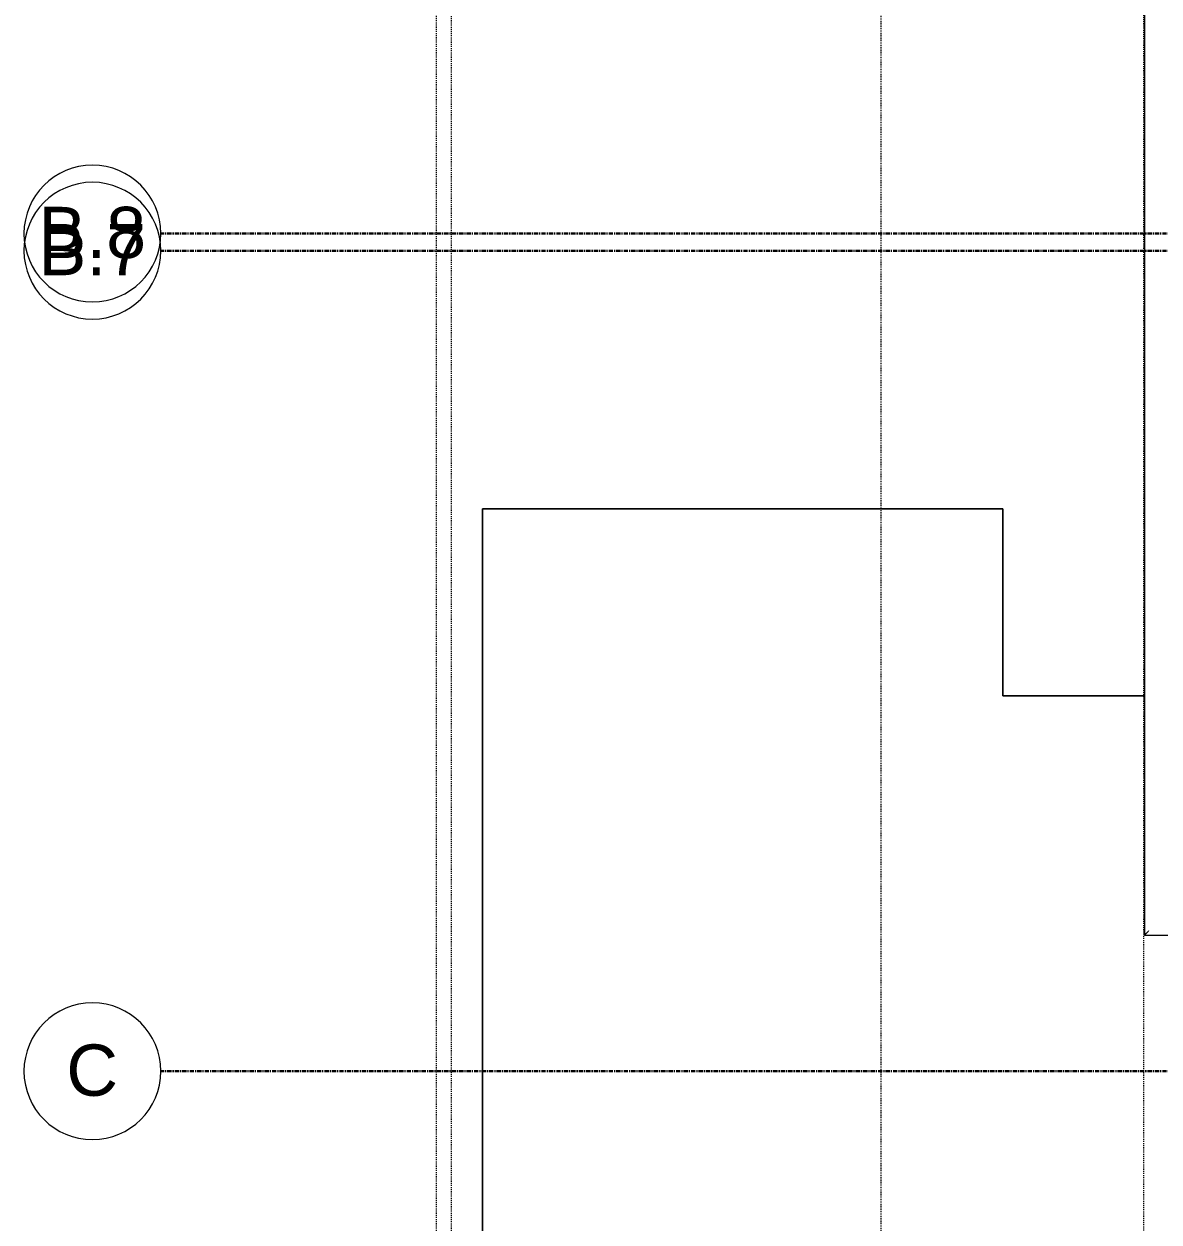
# Model space of a CAD drawing. Header units: inches. Extents: x -4058 to -1781, y 9814 to 12289.
# Drawn here: x -4057.8 to -3925, y 11169.5 to 11309.7 of the extents above; entities that cross this region are included whole.
import ezdxf

# ---------------------------------------------------------------- set-up
doc = ezdxf.new("R2010")
doc.units = ezdxf.units.IN
doc.header["$MEASUREMENT"] = 0
for name, pattern in [('Aligning Line 1_8_', [0.25, 0.125, -0.125]), ('Aligning Line 1_8__2_', [0.25, 0.125, -0.125]), ('Dash 3_32_', [0.1875, 0.09375, -0.09375]), ('Dash_2_', [0.25, 0.125, -0.125]), ('Grid Line 1_2_', [0.875, 0.5, -0.125, 0.125, -0.125]), ('Grid Line 1_2__2_', [0.875, 0.5, -0.125, 0.125, -0.125])]:
    doc.linetypes.add(name, pattern=pattern)
for name, color, linetype, lineweight in [('0-1', 7, 'Continuous', 5), ('0-2', 7, 'Continuous', 9), ('0-3', 165, 'Continuous', 5), ('A-DETL-1', 90, 'Dash 3_32_', 9), ('A-FLOR-HRAL-1', 7, 'Continuous', 9), ('C-TOPO', 7, 'Continuous', 9), ('G-ANNO-SYMB', 111, 'Aligning Line 1_8_', 9), ('G-ANNO-SYMB-2', 147, 'Aligning Line 1_8__2_', 9), ('G-ANNO-SYMB-4', 111, 'Dash_2_', 9), ('S-GRID-1', 1, 'Grid Line 1_2_', 9), ('S-GRID-2', 1, 'Grid Line 1_2__2_', 30), ('S-GRID-IDEN', 1, 'Continuous', 9), ('S-GRID-IDEN-1', 147, 'Continuous', 9)]:
    doc.layers.add(name, color=color, linetype=linetype, lineweight=lineweight)
doc.styles.add('Arial', font='arial.ttf', dxfattribs={"height": 6})

# ---------------------------------------------------------------- blocks, each defined once
blk = doc.blocks.new('Railing - Railing-3290136-UNIT PLANS - 2ND FLOOR')
at = {"layer": 'A-FLOR-HRAL-1'}
for p, q in [((-3926.72, 11433.75), (-3926.72, 11203.13)), ((-3926.72, 11203.13), (-3897.33, 11203.13))]:
    blk.add_line(p, q, dxfattribs=at)
blk.add_open_spline([(-3926.25, 11203.6), (-3926.29, 11203.56), (-3926.35, 11203.5), (-3926.43, 11203.42), (-3926.48, 11203.37), (-3926.51, 11203.34), (-3926.55, 11203.3), (-3926.58, 11203.27), (-3926.61, 11203.24), (-3926.63, 11203.22), (-3926.66, 11203.19), (-3926.69, 11203.16), (-3926.72, 11203.14), (-3926.72, 11203.13), (-3926.72, 11203.13)], degree=3, knots=[0, 0, 0, 0, 0.166667, 0.25, 0.333333, 0.375, 0.416667, 0.5, 0.541667, 0.583333, 0.666667, 0.75, 0.833333, 1, 1, 1, 1], dxfattribs=at)
blk = doc.blocks.new('Grid - Grid Head - Circle-50561-UNIT PLANS - 2ND FLOOR')
at = {"layer": 'S-GRID-IDEN-1'}
for start, end in [(360, 180), (180, 360)]:
    blk.add_arc((0, 0), 0.25, start, end, dxfattribs=at)
blk = doc.blocks.new('CTR - 1st Phase - Shell_rvt-1-UNIT PLANS - 2ND FLOOR')
at = {"layer": 'S-GRID-1'}
blk.add_line((-1781.27, 11283.19), (-4041.78, 11283.19), dxfattribs=at)
at = {"layer": '0-2'}
blk.add_blockref('Railing - Railing-3290136-UNIT PLANS - 2ND FLOOR', (0, 0), dxfattribs=at)
at = {"layer": '0-3', "xscale": 31.99999999999999, "yscale": 31.99999999999999, "zscale": 31.99999999999999, "rotation": 89.99999999999987}
blk.add_blockref('Grid - Grid Head - Circle-50561-UNIT PLANS - 2ND FLOOR', (-4049.78, 11283.19), dxfattribs=at)
at = {"layer": 'S-GRID-IDEN', "insert": (-4056.08, 11286.32), "char_height": 6, "width": 15.251, "attachment_point": 1, "style": 'Arial'}
blk.add_mtext('B.7', dxfattribs=at)
blk = doc.blocks.new('CTR  - Topography_rvt-1-UNIT PLANS - 2ND FLOOR')
at = {"layer": 'C-TOPO'}
for p, q in [((-3970.19, 11252.99), (-4004.17, 11252.99)), ((-4004.17, 11252.99), (-4004.17, 11201.19)), ((-4004.17, 11201.19), (-4004.17, 11252.99)), ((-4004.17, 11252.99), (-3970.19, 11252.99)), ((-3943.32, 11252.99), (-3970.19, 11252.99)), ((-3970.19, 11252.99), (-3943.32, 11252.99)), ((-3943.32, 11231.11), (-3943.32, 11252.99)), ((-3943.32, 11252.99), (-3943.32, 11231.11)), ((-3940.2, 11231.11), (-3943.32, 11231.11)), ((-3943.32, 11231.11), (-3940.2, 11231.11)), ((-3926.72, 11231.11), (-3940.2, 11231.11)), ((-3940.2, 11231.11), (-3926.72, 11231.11)), ((-4004.17, 11201.19), (-4004.17, 11068.59)), ((-4004.17, 11068.59), (-4004.17, 11201.19))]:
    blk.add_line(p, q, dxfattribs=at)
blk = doc.blocks.new('Grid - Grid Head - Circle-1738874-UNIT PLANS - 2ND FLOOR')
at = {"layer": 'S-GRID-IDEN-1'}
for start, end in [(360, 180), (180, 360)]:
    blk.add_arc((0, 0), 0.25, start, end, dxfattribs=at)
blk = doc.blocks.new('CTR - 1st Phase - Structure_rvt-1-UNIT PLANS - 2ND FLOOR')
at = {"layer": 'G-ANNO-SYMB-2'}
blk.add_line((-4007.78, 9846.27), (-4007.78, 12240.76), dxfattribs=at)
at = {"layer": 'S-GRID-2'}
for p, q in [((-1781.27, 11285.19), (-4041.78, 11285.19)), ((-1781.27, 11283.19), (-4041.78, 11283.19)), ((-1781.27, 11187.19), (-4041.78, 11187.19))]:
    blk.add_line(p, q, dxfattribs=at)
at = {"layer": '0-3', "xscale": 31.99999999999999, "yscale": 31.99999999999999, "zscale": 31.99999999999999, "rotation": 89.99999999999987}
for p in [(-4049.78, 11285.19), (-4049.78, 11283.19), (-4049.78, 11187.19)]:
    blk.add_blockref('Grid - Grid Head - Circle-1738874-UNIT PLANS - 2ND FLOOR', p, dxfattribs=at)
at = {"layer": 'S-GRID-IDEN', "char_height": 6, "attachment_point": 1, "style": 'Arial'}
for s, insert, width in [('B.8', (-4056.08, 11288.32), 15.251), ('B.7', (-4056.08, 11286.32), 15.251), ('C', (-4052.83, 11190.32), 7.373)]:
    blk.add_mtext(s, dxfattribs=dict(at, insert=insert, width=width))

msp = doc.modelspace()

# ---------------------------------------------------------------- linework, layer by layer
at = {"layer": 'A-DETL-1'}
msp.add_line((-3957.5475, 10361.5394), (-3957.5475, 11737.2394), dxfattribs=at)
at = {"layer": 'G-ANNO-SYMB'}
msp.add_line((-4009.5295, 9846.2766), (-4009.5295, 12240.74859), dxfattribs=at)
at = {"layer": 'G-ANNO-SYMB-4'}
msp.add_line((-3926.80255, 11123.17072), (-3926.80255, 11438.02705), dxfattribs=at)

# ---------------------------------------------------------------- block references
at = {"layer": '0-1'}
for name in ['CTR - 1st Phase - Shell_rvt-1-UNIT PLANS - 2ND FLOOR', 'CTR - 1st Phase - Structure_rvt-1-UNIT PLANS - 2ND FLOOR', 'CTR  - Topography_rvt-1-UNIT PLANS - 2ND FLOOR']:
    msp.add_blockref(name, (0, 0), dxfattribs=at)

doc.saveas('drawing.dxf')
